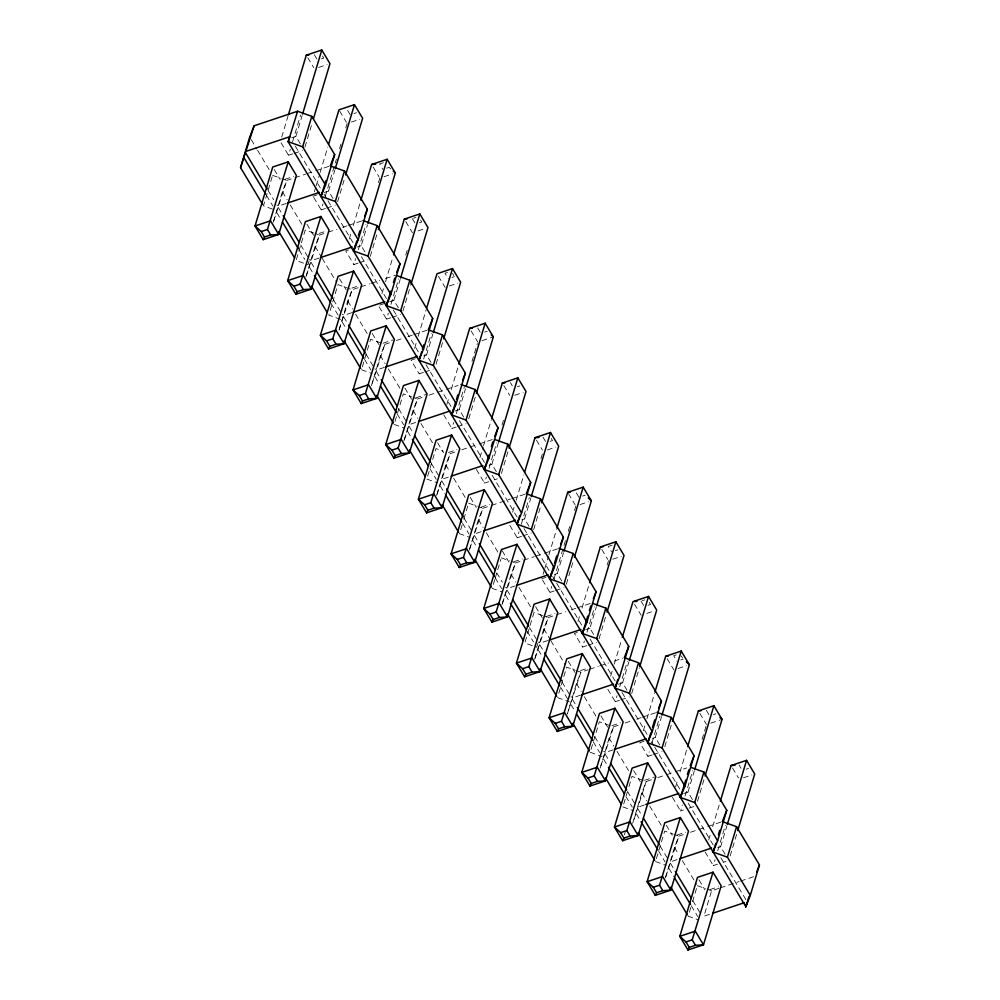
<?xml version="1.0" encoding="UTF-8"?>
<svg xmlns="http://www.w3.org/2000/svg" width="1000" height="1000" viewBox="0 0 1000 1000"><rect width="100%" height="100%" fill="white"/><g stroke="black" fill="none" stroke-linecap="round" stroke-linejoin="round"><path stroke-width="0.75" stroke-dasharray="5 3.75" d="M281.688 137.137L287.95 116.275M272.15 176.8L263.438 205.85L273.962 209.613M292.75 153.85L288.512 155.262L290.3 149.312M292.538 141.862L300.587 115.037M300.325 143.863L295.863 136.412L302.125 115.562M273.238 222.237L282.387 191.737L286.8 180.425L305.637 174.137M273.762 220.9L286.8 180.425L282.538 178.912M304.925 147.1L312.087 123.263M314.363 191.775L315.7 187.312M316.15 185.825L319.725 173.9M320.175 172.413L327.775 147.088M325.425 208.5L321.188 209.913L322.975 203.95M325.213 196.5L336.388 159.25M339.513 148.825L341.3 142.863M345.775 127.963L347.113 123.5M333 198.512L328.537 191.062L334.8 170.2M309.1 260.912L307.95 264.725L296.112 260.487L305.262 229.988L313.788 233.038M305.912 276.887L315.062 246.388L319.475 235.075L326.712 232.65M306.438 275.538L319.475 235.075L315.212 233.55M337.6 201.737L344.312 179.387M349.275 238.975L351.062 233.012M353.3 225.562L360 203.212M358.1 263.137L353.862 264.55L355.65 258.587M358.338 249.65L365.938 224.325M378.45 182.613L379.787 178.137M364.925 251.912L361.213 245.7L367.475 224.838M340.625 319.363L328.787 315.138L337.938 284.637L352.15 289.713L347.738 301.025L338.587 331.525L352.15 289.713L359.387 287.288M370.275 256.375L376.987 234.037M381.95 293.612L383.738 287.65M385.525 281.7L392.675 257.863M362.325 366.875L370.613 339.275L384.825 344.363L390.613 342.425M390.775 317.775L386.538 319.2L388.325 313.238M391.012 304.3L398.612 278.962M405.763 255.125L407.55 249.163M398.35 307.787L393.888 300.338L400.15 279.488M380.412 355.675L371.262 386.175L384.825 344.363L380.412 355.675L385.15 363.587M402.95 311.025L410.55 285.7M414.625 348.263L416.413 342.3M418.2 336.337L426.238 309.525M395 421.512L403.288 393.925L411.812 396.962M423.45 372.425L419.212 373.837L420.55 369.363M423.688 358.938L431.287 333.612M431.025 362.438L426.562 354.988L432.825 334.125M403.938 440.812L413.088 410.312L417.5 399L423.288 397.062M404.462 439.462L417.5 399L413.237 397.475M436.075 364.175L443.225 340.337M446.85 404.387L449.087 396.938M451.312 389.487L458.475 365.65M427.675 476.15L435.962 448.562L443.062 451.1M456.125 427.062L451.887 428.475L453.675 422.525M456.362 413.575L464.4 386.763M472 361.438L477.362 343.55M463.7 417.075L459.237 409.625L465.5 388.762M436.613 495.45L445.763 464.95L450.175 453.638L455.962 451.7M437.137 494.113L450.175 453.638M468.75 418.812L475.9 394.975M479.975 457.537L483.1 447.113M483.55 445.625L491.15 420.288M462.1 524.987L459.487 533.7L470.012 537.463M463.837 519.175L468.2 504.65M488.8 481.7L484.562 483.125L486.35 477.163M489.038 468.225L496.625 442.9M502 425.012L503.787 419.05M496.375 471.725L491.912 464.275L498.625 441.925M469.288 550.1L478.438 519.6L482.85 508.288L490.087 505.863M469.812 548.75L482.85 508.288L478.587 506.763M501.425 473.462L508.125 451.112M512.638 512.188L515.775 501.75M516.225 500.262L523.812 474.938M494.775 579.637L492.163 588.35L502.688 592.112M495.213 578.175L500.875 559.3M521.475 536.35L517.238 537.762L519.025 531.8M521.263 524.35L529.3 497.537M540.925 458.8L543.162 451.35M529.05 526.362L524.587 518.913L530.85 498.05M501.962 604.738L511.112 574.237L515.525 562.925L534.35 556.625M502.488 603.387L515.525 562.925L511.262 561.4M533.65 529.587L540.8 505.75M543.088 574.275L544.425 569.8M544.875 568.312L548.45 556.4M548.9 554.913L556.487 529.575M554.138 590.988L549.913 592.413L551.7 586.45M553.938 579L566.45 537.275M568.237 531.325L570.025 525.363M574.5 510.462L575.837 505.988M561.712 581L557.263 573.55L563.525 552.7M537.825 643.413L536.675 647.225L524.825 642.987L533.975 612.487L542.513 615.538M534.637 659.375L543.787 628.875L548.2 617.575L555.438 615.15M535.163 658.037L548.2 617.575L543.925 616.05M566.325 584.237L573.475 560.4M577.987 621.462L579.775 615.513M582.013 608.062L588.725 585.712M558.812 693.275L566.65 667.125L575.188 670.175M586.812 645.638L582.587 647.05L584.375 641.087M587.05 632.15L594.65 606.825M607.175 565.1L608.513 560.638M593.65 634.4L589.938 628.2L596.2 607.337M576.6 670.688L580.875 672.212L576.462 683.525L567.312 714.025L580.875 672.212L588.112 669.788M599 638.875L605.7 616.525M610.662 676.112L612.45 670.15M614.237 664.188L621.4 640.35M591.05 749.362L599.325 721.775L613.538 726.85L619.338 724.912M619.487 700.275L615.262 701.688L617.05 695.738M619.725 686.787L627.325 661.462M627.062 690.288L622.612 682.837L628.875 661.975M609.138 738.162L599.987 768.662L613.538 726.85L609.138 738.162L613.862 746.075M631.675 693.525L639.275 668.188M643.337 730.75L645.125 724.788M646.912 718.838L654.513 693.5M623.725 804.013L627.212 792.387M628.95 786.587L632 776.413L646.213 781.5L652.013 779.562M624.388 834.825L625.275 831.875M652.163 754.912L647.938 756.338L649.275 751.862M651.963 742.925L660 716.1M659.737 744.938L655.288 737.475L661.55 716.625M632.65 823.312L641.812 792.812L646.213 781.5L633.188 821.963M664.8 746.675L671.95 722.837M675.562 786.888L677.8 779.438M680.037 771.988L687.188 748.15M656.4 858.65L664.675 831.062L673.213 834.112M683.425 810.037L680.612 810.975L682.4 805.013M685.075 796.075L692.675 770.75M702.062 739.463L706.087 726.05M692.412 799.575L687.962 792.125L694.212 771.263M665.325 877.95L674.475 847.45L678.888 836.137L684.688 834.2M665.85 876.6L678.888 836.137L674.625 834.613M697.475 801.312L704.625 777.475M708.688 840.037L710.475 834.075M712.712 826.625L719.862 802.788M690.812 907.487L688.2 916.2L698.725 919.963M692.562 901.675L696.912 887.15M717.513 864.2L713.288 865.612L715.075 859.663M717.75 850.713L725.35 825.387M725.088 854.212L720.638 846.762L726.888 825.913M718.812 888.363L711.562 890.788L703.938 916.2L709.7 914.275M730.15 855.962L736.85 833.612M321.287 58.9L323.775 58.075L322.463 55.888M318.675 67.438L327.137 64.6M353.963 113.537L356.45 112.713M291.637 137.838L295.863 136.412M351.35 122.075L359.812 119.25M294.163 153.375L302.625 150.55M285.125 179.262L293.587 176.438M307.075 173.65L314.325 171.225M315.775 170.738L328.812 166.375M383.363 162.725L379.637 163.962L382.912 169.438M386.637 168.188L389.125 167.35L391.188 169.213M286.375 203.438L279.175 205.85L276.8 205M313.025 196.25L317.25 194.838M324.312 192.475L328.537 191.062M384.025 176.725L392.488 173.888M326.838 208.025L335.3 205.188M319.212 233.438L326.262 231.075M328.162 232.162L336.863 229.262M342.65 227.325L347 225.863M348.45 225.387L361.488 221.025M413.562 218.2L416.037 217.362M419.312 222.825L421.788 222L420.487 219.812M319.05 258.075L311.85 260.487L309.475 259.637M348.512 249.95L345.7 250.888L353.862 264.55M356.987 247.113L361.213 245.7M418.113 230.888L425.163 228.538M359.513 262.663L367.975 259.837M351.887 288.075L358.938 285.725M360.838 286.812L369.538 283.9M370.975 283.412L379.675 280.512M385.462 278.575L395.613 275.175M447.475 272.425L444.988 273.25L448.263 278.712M451.987 277.475L454.462 276.637M351.725 312.725L344.525 315.138L342.15 314.288M379.775 305.062L384.012 303.65M389.663 301.762L393.888 300.338M449.375 286L457.837 283.175M392.188 317.312L400.65 314.475M383.15 343.2L393.025 339.888M396.413 340.487L402.212 338.537M408 336.6L412.35 335.15M413.8 334.663L426.838 330.3M484.663 332.113L487.137 331.287M384.4 367.362L377.2 369.775L374.825 368.925M415.275 358.762L411.05 360.175L419.212 373.837M423.738 355.925L426.562 354.988M482.05 340.65L491.925 337.35M424.862 371.95L433.325 369.113M415.825 397.837L425.7 394.538M429.087 395.125L436.325 392.7M437.775 392.212L445.025 389.8M446.475 389.312L458.062 385.438M517.337 386.75L519.812 385.925M415.637 422.488L409.875 424.412L407.5 423.575M455.012 411.037L459.237 409.625M514.725 395.288L523.188 392.463M457.537 426.587L466 423.762M448.5 452.475L456.962 449.65M461.763 449.762L477.7 444.438M479.15 443.95L492.188 439.588M550.013 441.4L552.487 440.562L551.188 438.375M448.312 477.137L442.55 479.062L440.175 478.212M489.087 465.213L491.912 464.275M547.4 449.938L555.862 447.1M494.438 479.812L497.262 478.875M481.175 507.125L489.637 504.288M491.538 505.375L510.375 499.075M511.812 498.6L524.85 494.237M582.688 496.037L585.163 495.213M480.975 531.775L475.225 533.7L472.85 532.85M521.763 519.85L524.587 518.913M580.075 504.575L588.538 501.737M522.875 535.875L531.35 533.05M513.85 561.763L522.312 558.938M535.8 556.138L543.05 553.725M544.487 553.237L557.525 548.875M612.087 545.212L608.362 546.462L611.638 551.925M615.363 550.688L617.837 549.85M515.1 585.938L507.9 588.337L505.525 587.5M541.737 578.75L545.975 577.325M554.438 574.5L557.263 573.55M612.737 559.212L621.213 556.388M555.55 590.513L564.025 587.688M546.512 616.413L554.987 613.575M556.888 614.663L565.575 611.75M571.375 609.812L575.712 608.362M577.163 607.875L590.2 603.513M642.275 600.688L644.762 599.862M648.025 605.325L650.512 604.487L649.212 602.312M547.775 640.575L540.575 642.987L538.2 642.138M577.238 632.45L574.412 633.387L582.587 647.05M585.7 629.612L589.938 628.2M646.825 613.387L653.888 611.025M588.225 645.163L596.7 642.325M580.6 670.575L587.663 668.213M589.562 669.3L598.25 666.4M599.7 665.913L608.387 663M614.188 661.062L622.875 658.162M676.2 654.912L673.713 655.75L676.975 661.213M680.7 659.963L683.188 659.137M580.45 695.225L573.25 697.625L570.875 696.787M618.375 684.25L622.612 682.837M678.088 668.5L686.562 665.675M620.9 699.8L629.375 696.975M611.862 725.688L620.337 722.862M625.138 722.975L630.925 721.038M636.725 719.1L641.062 717.65M642.513 717.163L655.55 712.8M713.375 714.613L715.863 713.775M613.112 749.862L605.913 752.275L603.55 751.425M644 741.263L639.763 742.675L647.938 756.338M652.463 738.425L655.288 737.475M710.763 723.15L720.638 719.837M653.575 754.45L662.038 751.612M644.538 780.337L654.412 777.025M657.812 777.625L665.05 775.2M666.5 774.712L673.737 772.288M675.188 771.8L686.775 767.925M746.05 769.25L748.538 768.425M644.35 804.987L638.587 806.912L636.225 806.062M683.725 793.538L687.962 792.125M743.438 777.788L751.912 774.95M689.075 808.15L694.712 806.25M677.212 834.975L685.688 832.15M690.475 832.262L706.413 826.938M707.862 826.45L720.9 822.087M677.025 859.625L671.263 861.55L668.9 860.713M717.812 847.712L720.638 846.762M723.162 862.312L725.975 861.375M709.887 889.613L718.35 886.787M720.263 887.875L739.087 881.575M740.537 881.087L753.575 876.725M272.587 175.35L281.112 178.4M361.463 369.775L371.987 373.537M394.137 424.412L404.663 428.188M426.812 479.062L437.337 482.825M468.638 503.2L477.163 506.25M501.312 557.85L509.837 560.9M557.5 697.625L569.35 701.862M590.175 752.275L602.025 756.513M622.85 806.912L633.387 810.675M655.525 861.562L666.062 865.325M697.35 885.7L705.875 888.75M707.3 889.262L711.562 890.788M452.512 273.363L453.812 275.55M681.225 655.863L682.537 658.037M314.3 54.688L316.913 59.05M347.625 110.412L350.238 114.787M412.312 218.612L415.588 224.075M477.663 327.9L480.938 333.363M510.337 382.537L512.3 385.812M543.013 437.175L545.625 441.55M576.337 492.912L578.962 497.287M641.038 601.1L644.3 606.575M706.388 710.387L709.65 715.85M739.062 765.037L741.025 768.312M307.762 57.675L313.7 67.613M339.688 111.075L346.375 122.25M373.113 166.962L379.05 176.9M405.788 221.6L412.463 232.775M438.45 276.25L445.138 287.425M471.125 330.887L477.812 342.062M503.8 385.525L509.75 395.462M536.475 440.175L542.425 450.112M568.413 493.575L575.1 504.75M601.825 549.462L607.762 559.388M634.5 604.1L641.188 615.275M667.175 658.737L673.863 669.912M699.85 713.388L706.538 724.562M732.525 768.025L738.462 777.962M295.287 146.088L321.575 190.062M323.975 194.062L327.163 199.387M327.95 200.725L355.05 246.038M361.425 256.7L387.725 300.675M393.3 310.012L420.4 355.325M425.975 364.65L453.075 409.963M459.45 420.625L485.75 464.613M492.125 475.275L518.425 519.25M524 528.575L551.1 573.888M552.688 576.562L555.875 581.888M556.675 583.225L583.775 628.538M590.15 639.2L616.45 683.175M622.025 692.513L649.125 737.825M651.513 741.812L653.9 745.812M654.7 747.15L681.8 792.463M688.175 803.125L714.475 847.1M720.85 857.763L747.138 901.75M281.087 142.85L288.512 155.262M313.762 197.488L321.188 209.913M379.113 306.775L386.538 319.2M443.725 414.812L451.887 428.475M476.388 469.462L484.562 483.125M509.812 525.35L517.238 537.762M542.487 579.987L549.913 592.413M607.837 689.275L615.262 701.688M672.438 797.312L680.612 810.975M705.113 851.963L713.288 865.612M274.212 169.513L280.15 179.438M306.887 224.15L313.562 235.325M339.55 278.788L346.238 289.962M372.225 333.438L378.913 344.613M404.9 388.075L411.587 399.25M437.575 442.713L443.525 452.65M470.25 497.362L476.2 507.3M502.188 550.763L508.862 561.938M535.6 606.65L542.288 617.825M568.275 661.287L574.963 672.463M600.95 715.925L607.638 727.113M633.625 770.575L640.312 781.75M666.3 825.212L672.237 835.15M698.975 879.862L704.912 889.788M251.287 139.738L256.812 148.975M257.6 150.287L269.438 170.075M282.387 191.737L287.125 199.65M290.275 204.938L302.1 224.713M315.062 246.388L321.375 256.938M322.163 258.25L336.362 282M347.738 301.025L352.475 308.938M355.625 314.212L367.45 334M388.3 368.862L400.125 388.638M413.088 410.312L417.812 418.225M420.975 423.5L432.8 443.288M445.763 464.95L449.7 471.55M453.65 478.137L467.85 501.887M478.438 519.6L483.162 527.513M486.325 532.788L498.15 552.575M511.112 574.237L515.837 582.15M519 587.425L533.188 611.175M543.787 628.875L550.087 639.438M550.887 640.75L565.075 664.488M576.462 683.525L581.188 691.438M584.35 696.712L597.75 719.137M617.025 751.35L628.85 771.137M641.812 792.812L646.538 800.725M649.688 806L661.525 825.788M674.475 847.45L678.425 854.05M682.362 860.638L696.562 884.375M268.05 190.362L273.625 199.675M278.438 207.738L282.425 214.387M300.725 245L308.688 258.312M311.112 262.375L315.087 269.025M333.4 299.637L341.362 312.95M343.787 317.013L347.762 323.675M366.075 354.288L374.038 367.6M376.463 371.662L379.65 376.987M398.75 408.925L406.712 422.238M409.137 426.3L413.113 432.962M431.425 463.575L439.387 476.875M441.812 480.95L445.788 487.6M464.1 518.212L472.05 531.525M474.487 535.588L478.462 542.238M496.775 572.85L502.337 582.175M507.163 590.225L511.138 596.888M529.45 627.5L537.4 640.812M539.837 644.875L543.812 651.525M562.125 682.138L570.075 695.45M572.513 699.513L576.487 706.162M594.8 736.787L602.75 750.088M605.188 754.15L608.362 759.475M627.463 791.425L635.425 804.737M637.863 808.8L641.838 815.45M660.138 846.062L668.1 859.375M670.537 863.438L674.513 870.1M692.812 900.713L700.775 914.025M266.525 195.438L272.887 206.088M276.913 212.812L280.9 219.475M299.2 250.087L304.775 259.4M309.587 267.462L313.562 274.113M331.075 303.4L339.038 316.712M342.262 322.1L346.238 328.75M364.55 359.375L370.913 370.012M374.938 376.737L378.913 383.4M397.225 414.012L403.587 424.663M407.612 431.388L411.587 438.038M429.9 468.65L436.262 479.3M440.288 486.025L445.062 494.012M462.575 523.3L468.938 533.95M472.962 540.675L476.938 547.325M495.25 577.938L501.613 588.587M505.637 595.312L509.613 601.962M527.125 631.25L533.488 641.9M538.312 649.95L542.288 656.612M560.6 687.225L567.762 699.2M570.988 704.6L574.963 711.25M593.275 741.862L599.637 752.513M603.663 759.237L607.638 765.9M625.938 796.513L632.312 807.15M636.337 813.888L640.312 820.537M658.612 851.15L664.987 861.8M669.013 868.525L673.787 876.513M691.287 905.788L697.663 916.438"/><path stroke-width="1.5" d="M262.65 204.525L240.562 167.6L249.713 137.1L254.125 125.787L297.587 111.25L311.8 116.337L334.675 154.588L325.525 185.087L320.85 196.475L322 192.662M240.562 167.6L254.125 125.787M288.387 114.787L306.275 55.188L321.8 50L329.963 63.663L313.425 118.787M691.1 767.463L703.888 772.038L726.762 810.288L722.35 821.6L736.562 826.688L759.438 864.938L750.288 895.438L745.875 906.75L288.175 141.838L289.7 136.75M288.175 141.838L297.587 111.25M288.238 161.838L267.438 229.5L270.7 234.963L278.725 234.462L296.413 175.487L288.238 161.838L272.725 167.025L255.037 225.987L263.2 239.65L278.725 234.462L270.55 220.8L255.037 225.987L261.225 231.575L264.488 237.05L263.2 239.65M302.575 114.062L321.8 50M325.525 185.087L302.65 146.838L311.8 116.337M328.663 144.1L338.95 109.838L354.462 104.637L362.638 118.3L345.65 174.925M325.775 180.85L321.112 196.4L335.325 201.475L358.188 239.725L353.525 251.125L355.05 246.038M320.913 216.475L300.1 284.15L303.375 289.613L311.4 289.1L329.087 230.138L320.913 216.475L305.4 221.663L287.7 280.637L295.875 294.288L311.4 289.1L303.225 275.438L287.7 280.637L293.9 286.225L297.162 291.688L295.875 294.288M335.25 168.713L354.462 104.637M335.325 201.475L344.475 170.975L330.262 165.9L334.675 154.588M360.9 200.238L371.625 164.475L387.137 159.288L395.312 172.95L378.325 229.562M356.838 240.875L353.787 251.038L368 256.112L390.863 294.363L386.2 305.763L387.987 300.6M358.45 235.487L359.787 231M358.188 239.725L367.35 209.225L344.475 170.975M353.587 271.112L332.775 338.787L336.05 344.25L344.075 343.738L361.763 284.775L353.587 271.112L338.075 276.312L320.375 335.275L328.55 348.938L344.075 343.738L335.9 330.087L320.375 335.275L326.575 340.863L329.837 346.325L328.55 348.938M367.925 223.35L387.137 159.288M368 256.112L377.15 225.613L362.938 220.538M393.562 254.875L404.3 219.112L419.812 213.925L427.987 227.587L411 284.2M390.812 291.15L386.463 305.675L400.675 310.763L423.537 349.012L418.875 360.412L420.025 356.6M393.425 282.438L394.738 278.087M390.863 294.363L400.012 263.863L377.15 225.613M386.262 325.763L365.45 393.425L368.725 398.9L376.75 398.387L394.438 339.425L386.262 325.763L370.75 330.95L353.05 389.913L361.225 403.575L376.75 398.387L368.575 384.725L353.05 389.913L359.25 395.513L362.512 400.975L361.225 403.575M400.6 277.987L419.812 213.925M400.675 310.763L409.825 280.262L397.025 275.688M426.688 308.025L436.975 273.762L452.488 268.575L460.662 282.225L443.675 338.85M421.75 351.613L419.125 360.325L433.35 365.4L456.213 403.65L451.55 415.05L453.075 409.963M422.45 349.263L423.8 344.775M423.537 349.012L432.688 318.512L409.825 280.262M418.938 380.4L398.125 448.075L401.4 453.537L409.412 453.025L427.113 394.062L418.938 380.4L403.425 385.588L385.725 444.562L393.9 458.225L409.412 453.025L401.25 439.363L385.725 444.562L391.925 450.15L395.188 455.613L393.9 458.225M433.275 332.638L452.488 268.575M433.35 365.4L442.5 334.9L428.275 329.825L432.688 318.512M458.913 364.162L469.65 328.4L485.163 323.212L493.338 336.875L476.35 393.488M455.725 401.887L451.8 414.963L466.025 420.05L488.888 458.3L484.225 469.688L486 464.525M456.475 399.412L457.812 394.925M456.213 403.65L465.363 373.15L442.5 334.9M451.613 435.037L430.8 502.713L434.075 508.175L442.088 507.675L459.787 448.7L451.613 435.037L436.087 440.238L418.4 499.2L426.575 512.863L442.088 507.675L433.925 494.012L418.4 499.2L424.6 504.787L427.863 510.25L426.575 512.863M466.388 385.788L485.163 323.212M466.025 420.05L475.175 389.55L460.95 384.462M491.587 418.8L502.325 383.05L517.837 377.85L526.013 391.512L509.025 448.137M488.837 455.087L484.475 469.6L498.688 474.688L521.562 512.938L516.9 524.338L518.038 520.525M491.388 446.587L492.762 442.013M488.888 458.3L498.038 427.8L475.175 389.55M484.288 489.688L463.475 557.362L466.75 562.825L474.762 562.312L492.463 503.35L484.288 489.688L468.762 494.875L451.075 553.837L459.25 567.5L474.762 562.312L466.6 548.65L451.075 553.837L457.275 559.438L460.538 564.9L459.25 567.5M498.625 441.925L517.837 377.85M498.688 474.688L507.837 444.188L495.05 439.613M524.712 471.95L534.987 437.688L550.513 432.5L558.688 446.163L541.7 502.775M519.763 515.538L517.15 524.25L531.362 529.325L554.237 567.575L549.575 578.975L551.1 573.888M521.562 512.938L530.712 482.438L507.837 444.188M516.962 544.325L496.15 612L499.425 617.463L507.438 616.95L525.138 557.987L516.962 544.325L501.438 549.525L483.75 608.488L491.925 622.15L507.438 616.95L499.275 603.288L483.75 608.488L489.938 614.075L493.212 619.538L491.925 622.15M531.287 496.562L550.513 432.5M531.362 529.325L540.513 498.825L526.3 493.75L530.712 482.438M556.938 528.088L567.663 492.325L583.188 487.137L591.362 500.8L574.375 557.413M553.75 565.825L549.825 578.888L564.038 583.975L586.912 622.225L582.25 633.612L584.025 628.45M554.487 563.337L556.737 555.862M554.237 567.575L563.387 537.075L540.513 498.825M549.637 598.975L528.825 666.637L532.087 672.1L540.112 671.6L557.8 612.625L549.637 598.975L534.113 604.163L516.425 663.125L524.6 676.787L540.112 671.6L531.95 657.938L516.425 663.125L522.612 668.713L525.887 674.188L524.6 676.787M563.962 551.2L583.188 487.137M564.038 583.975L573.188 553.475L558.975 548.387M589.612 582.725L600.337 546.975L615.862 541.775L624.038 555.438L607.05 612.062M587.737 616.1L582.5 633.538L596.712 638.612L619.587 676.862L614.925 688.263L616.062 684.45M589.412 610.513L590.788 605.938M586.912 622.225L596.062 591.725L573.188 553.475M582.312 653.612L561.5 721.287L564.763 726.75L572.788 726.237L590.475 667.275L582.312 653.612L566.788 658.8L549.1 717.775L557.275 731.425L572.788 726.237L564.625 712.575L549.1 717.775L555.288 723.363L558.562 728.825L557.275 731.425M596.638 605.85L615.862 541.775M596.712 638.612L605.862 608.112L593.075 603.538M622.288 637.375L633.013 601.613L648.538 596.425L656.7 610.087L639.725 666.7M617.788 679.463L615.175 688.175L629.388 693.25L652.262 731.5L647.6 742.9L648.737 739.087M619.587 676.862L628.737 646.363L605.862 608.112M614.987 708.25L594.175 775.925L597.438 781.388L605.462 780.888L623.15 721.912L614.987 708.25L599.462 713.45L581.775 772.412L589.938 786.075L605.462 780.888L597.3 767.225L581.775 772.412L587.962 778L591.237 783.462L589.938 786.075M629.312 660.487L648.538 596.425M629.388 693.25L638.538 662.763L624.325 657.675L628.737 646.363M654.963 692.013L665.688 656.263L681.213 651.062L689.375 664.725L672.4 721.338M650.9 732.65L647.85 742.812L662.062 747.9L684.938 786.15L680.275 797.55L682.05 792.375M652.513 727.262L654.762 719.788M652.262 731.5L661.413 701.012L638.538 662.763M647.663 762.9L626.85 830.562L630.112 836.038L638.138 835.525L655.825 776.562L647.663 762.9L632.137 768.088L614.45 827.05L622.612 840.713L638.138 835.525L629.975 821.862L614.45 827.05L620.638 832.65L623.913 838.112L622.612 840.713M661.988 715.138L681.213 651.062M662.062 747.9L671.213 717.4L657 712.312M687.638 746.663L698.363 710.9L713.888 705.713L722.05 719.362L705.062 775.987M685.75 780.025L680.525 797.463L694.737 802.537L717.613 840.788L712.95 852.188L714.087 848.375M687.438 774.438L688.775 769.95M684.938 786.15L694.087 755.65L671.213 717.4M680.337 817.537L659.525 885.212L662.788 890.675L670.812 890.163L688.5 831.2L680.337 817.537L664.812 822.738L647.125 881.7L655.288 895.362L670.812 890.163L662.65 876.5L647.125 881.7L653.312 887.288L656.587 892.75L655.288 895.362M694.663 769.775L713.888 705.713M694.737 802.537L703.888 772.038M720.312 801.3L731.038 765.537L746.562 760.35L754.725 774.013L737.738 830.625M715.812 843.388L713.2 852.1L727.412 857.188L750.288 895.438M718.425 834.675L719.737 830.312M717.613 840.788L726.762 810.288M713.012 872.188L692.2 939.85L695.462 945.312L703.487 944.812L721.175 885.837L713.012 872.188L697.487 877.375L679.8 936.338L687.962 950L703.487 944.812L695.312 931.15L679.8 936.338L685.987 941.925L689.262 947.4L687.962 950M727.337 824.412L746.562 760.35M727.412 857.188L736.562 826.688M745.612 906.825L746.762 903.012M745.875 906.75L748.925 896.575M364.588 216.3L367.35 209.225M396.712 272.35L400.012 263.863M462.612 380.225L465.363 373.15M494.738 436.275L498.038 427.8M560.638 544.15L563.387 537.075M593.312 598.787L596.062 591.725M658.65 708.075L661.413 701.012M690.225 765.55L694.087 755.65M756.675 872L759.438 864.938M246.5 151.2L289.962 136.662M287.812 202.963L319.5 192.362M261.225 231.575L267.438 229.5M264.488 237.05L270.7 234.963M320.487 257.6L352.175 247M293.9 286.225L300.1 284.15M297.162 291.688L303.375 289.613M353.162 312.238L384.85 301.65M326.575 340.863L332.775 338.787M329.837 346.325L336.05 344.25M385.838 366.887L417.525 356.287M359.25 395.513L365.45 393.425M362.512 400.975L368.725 398.9M418.512 421.525L450.2 410.925M391.925 450.15L398.125 448.075M395.188 455.613L401.4 453.537M451.188 476.163L482.875 465.575M424.6 504.787L430.8 502.713M427.863 510.25L434.075 508.175M483.862 530.812L515.538 520.212M457.275 559.438L463.475 557.362M460.538 564.9L466.75 562.825M516.538 585.45L548.212 574.85M489.938 614.075L496.15 612M493.212 619.538L499.425 617.463M549.212 640.1L580.887 629.5M522.612 668.713L528.825 666.637M525.887 674.188L532.087 672.1M581.888 694.737L613.562 684.137M555.288 723.363L561.5 721.287M558.562 728.825L564.763 726.75M614.562 749.375L646.237 738.787M587.962 778L594.175 775.925M591.237 783.462L597.438 781.388M645.788 804.5L678.913 793.425M620.638 832.65L626.85 830.562M623.913 838.112L630.112 836.038M679.912 858.662L711.587 848.062M653.312 887.288L659.525 885.212M656.587 892.75L662.788 890.675M712.588 913.312L744.262 902.712M685.987 941.925L692.2 939.85M689.262 947.4L695.462 945.312M306.275 55.188L308.95 55.025M371.625 164.475L375.637 164.225M404.3 219.112L406.975 218.95M469.65 328.4L472.312 328.237M502.325 383.05L504.988 382.875M534.987 437.688L539 437.438M567.663 492.325L570.337 492.163M600.337 546.975L603.013 546.8M634.35 601.525L637.025 601.362M665.688 656.263L668.363 656.087M698.363 710.9L701.038 710.725M731.038 765.537L735.05 765.288M288.438 141.75L302.65 146.838M393.25 171.088L395.312 172.95M491.275 335.012L493.338 336.875M588.263 498L591.362 500.8M686.287 661.925L689.375 664.725M719.987 717.5L722.05 719.362M245.763 153.088L267.25 189.025M283.212 215.712L299.137 242.338M316.688 271.688L332.6 298.312M348.562 325L365.275 352.95M381.238 379.65L397.163 406.262M414.712 435.625L430.625 462.238M446.587 488.925L463.3 516.888M479.263 543.575L495.175 570.188M512.737 599.55L528.65 626.163M544.612 652.862L561.325 680.812M577.288 707.5L593.2 734.125M610.75 763.475L626.675 790.088M643.425 818.112L659.35 844.737M675.312 871.425L691.225 898.05M244.237 158.175L265.725 194.112M282.488 222.138L298.4 248.75M314.363 275.45L330.288 302.062M347.837 331.413L363.75 358.038M380.513 386.062L396.425 412.675M412.388 439.375L428.3 465.988M445.863 495.35L461.775 521.962M478.537 549.987L494.45 576.613M510.412 603.3L526.325 629.925M543.875 659.275L559.8 685.888M576.55 713.913L592.475 740.537M608.438 767.225L624.35 793.85M641.112 821.862L657.825 849.825M674.575 877.837L690.5 904.463M278.762 231.475L294.538 257.85M311.438 286.112L327.212 312.5M344.113 340.763L360.675 368.462M376.788 395.4L393.35 423.1M409.462 450.05L425.225 476.425M442.125 504.688L458.688 532.388M474.8 559.325L491.362 587.025M507.475 613.975L523.25 640.35M540.15 668.612L556.712 696.312M572.825 723.25L589.388 750.95M605.5 777.9L621.275 804.275M638.175 832.537L654.737 860.238M670.85 887.188L687.412 914.875"/></g></svg>
